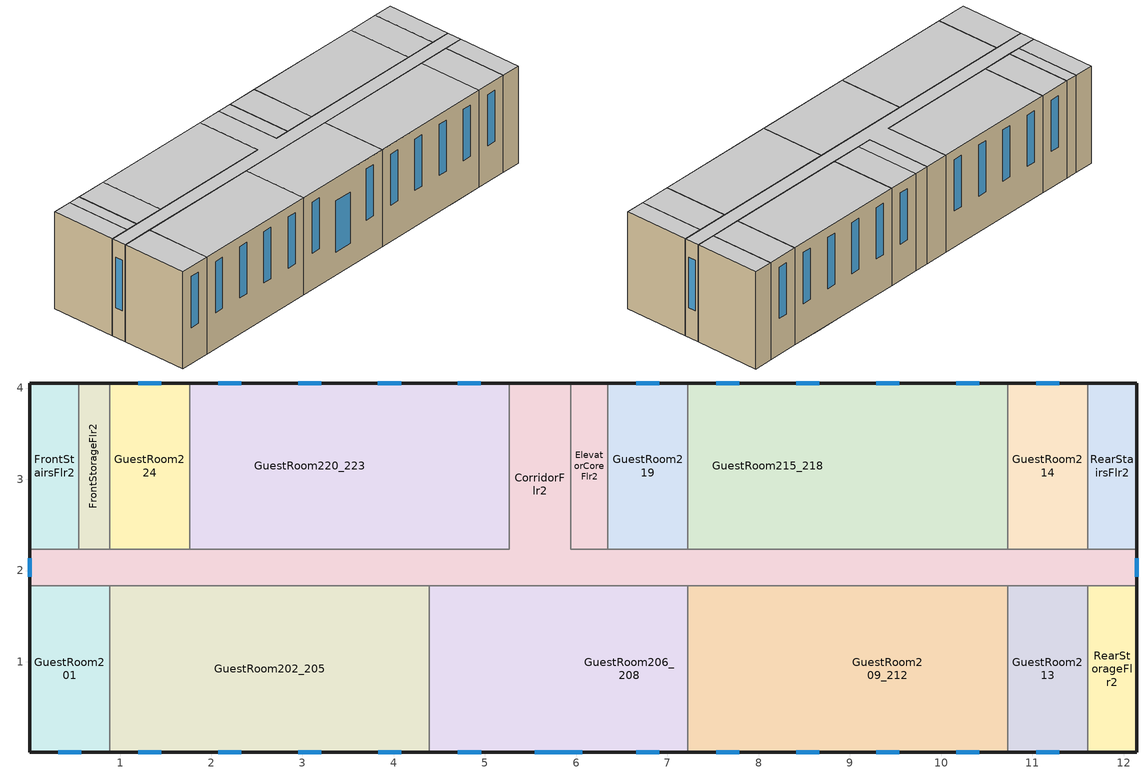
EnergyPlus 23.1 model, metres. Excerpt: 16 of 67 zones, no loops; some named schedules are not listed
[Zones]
RearStairsFlr2
 floor to RearStairsFlr1 (LA_Floor_Construction): 12.14,4.06 12.14,2.24 11.61,2.24 11.61,4.06 z3.35
 wall outside (LA_Wall_Construction): 12.14,2.24 12.14,4.06 11.61,4.06 z3.35:6.1
 wall to GuestRoom214 (LA_Wall_Construction): 11.61,4.06 11.61,2.24 z3.35:6.1
 wall to CorridorFlr2 (LA_Wall_Construction): 11.61,2.24 12.14,2.24 z3.35:6.1
 ceiling to RearStairsFlr3 (LA_Floor_Construction): 12.14,2.24 12.14,4.06 11.61,4.06 11.61,2.24 z6.1
CorridorFlr2
 floor to CorridorFlr1 (LA_Floor_Construction): 12.14,2.24 12.14,1.83 0.01,1.83 0.01,2.24 5.27,2.24 5.27,4.06 5.94,4.06 5.94,2.24 z3.35
 wall outside (LA_Wall_Construction): 12.14,1.83 12.14,2.24 / 5.94,4.06 5.27,4.06 / 0.01,2.24 0.01,1.83 z3.35:6.1
 wall to GuestRoom214 (LA_Wall_Construction): 11.61,2.24 10.73,2.24 z3.35:6.1
 wall to GuestRoom215_218 (LA_Wall_Construction): 10.73,2.24 7.22,2.24 z3.35:6.1
 wall to GuestRoom219 (LA_Wall_Construction): 7.22,2.24 6.35,2.24 z3.35:6.1
 wall to ElevatorCoreFlr2 (LA_Wall_Construction): 6.35,2.24 5.94,2.24 5.94,4.06 z3.35:6.1
 wall to GuestRoom220_223 (LA_Wall_Construction): 5.27,4.06 5.27,2.24 1.76,2.24 z3.35:6.1
 wall to GuestRoom224 (LA_Wall_Construction): 1.76,2.24 0.89,2.24 z3.35:6.1
 wall to FrontStorageFlr2 (LA_Wall_Construction): 0.89,2.24 0.55,2.24 z3.35:6.1
 wall to FrontStairsFlr2 (LA_Wall_Construction): 0.55,2.24 0.01,2.24 z3.35:6.1
 wall to GuestRoom201 (LA_Wall_Construction): 0.01,1.83 0.89,1.83 z3.35:6.1
 wall to GuestRoom202_205 (LA_Wall_Construction): 0.89,1.83 4.39,1.83 z3.35:6.1
 wall to GuestRoom206_208 (LA_Wall_Construction): 4.39,1.83 7.22,1.83 z3.35:6.1
 wall to GuestRoom209_212 (LA_Wall_Construction): 7.22,1.83 10.73,1.83 z3.35:6.1
 wall to GuestRoom213 (LA_Wall_Construction): 10.73,1.83 11.61,1.83 z3.35:6.1
 wall to RearStorageFlr2 (LA_Wall_Construction): 11.61,1.83 12.14,1.83 z3.35:6.1
 window (LA_Window_Construction): 12.14,1.93 12.14,2.14 / 0.01,2.14 0.01,1.93 z4.19:5.61
 ceiling to CorridorFlr3 (LA_Floor_Construction): 12.14,1.83 12.14,2.24 5.94,2.24 5.94,4.06 5.27,4.06 5.27,2.24 0.01,2.24 0.01,1.83 z6.1
GuestRoom206_208
 floor to CorridorFlr1 (LA_Floor_Construction): 5.94,1.83 5.94,0.01 5.27,0.01 5.27,1.83 z3.35
 floor to RestroomFlr1 (LA_Floor_Construction): 5.27,1.83 5.27,0.01 4.39,0.01 4.39,1.83 z3.35
 floor to MeetingRoomFlr1 (LA_Floor_Construction): 7.22,1.83 7.22,0.01 5.94,0.01 5.94,1.83 z3.35
 wall outside (LA_Wall_Construction): 4.39,0.01 7.22,0.01 z3.35:6.1
 wall to GuestRoom202_205 (LA_Wall_Construction): 4.39,1.83 4.39,0.01 z3.35:6.1
 wall to GuestRoom209_212 (LA_Wall_Construction): 7.22,0.01 7.22,1.83 z3.35:6.1
 window (LA_Window_Construction): 4.7,0.01 4.96,0.01 / 6.66,0.01 6.91,0.01 z4.38:5.82; 5.55,0.01 6.07,0.01 z4:5.45
 ceiling to GuestRoom306_308 (LA_Floor_Construction): 7.22,0.01 7.22,1.83 4.39,1.83 4.39,0.01 z6.1
RearStorageFlr2
 floor to RearStorageFlr1 (LA_Floor_Construction): 12.14,1.83 12.14,0.01 11.61,0.01 11.61,1.83 z3.35
 wall outside (LA_Wall_Construction): 11.61,0.01 12.14,0.01 12.14,1.83 z3.35:6.1
 wall to GuestRoom213 (LA_Wall_Construction): 11.61,1.83 11.61,0.01 z3.35:6.1
 ceiling to RearStorageFlr3 (LA_Floor_Construction): 12.14,0.01 12.14,1.83 11.61,1.83 11.61,0.01 z6.1
GuestRoom201
 floor to FrontLoungeFlr1 (LA_Floor_Construction): 0.89,1.83 0.89,0.01 0.01,0.01 0.01,1.83 z3.35
 wall outside (LA_Wall_Construction): 0.01,1.83 0.01,0.01 0.89,0.01 z3.35:6.1
 wall to GuestRoom202_205 (LA_Wall_Construction): 0.89,0.01 0.89,1.83 z3.35:6.1
 window (LA_Window_Construction): 0.32,0.01 0.58,0.01 z4.38:5.82
 ceiling to GuestRoom301 (LA_Floor_Construction): 0.89,0.01 0.89,1.83 0.01,1.83 0.01,0.01 z6.1
GuestRoom202_205
 floor to FrontLoungeFlr1 (LA_Floor_Construction): 4.39,1.83 4.39,0.01 0.89,0.01 0.89,1.83 z3.35
 wall outside (LA_Wall_Construction): 0.89,0.01 4.39,0.01 z3.35:6.1
 window (LA_Window_Construction): 1.2,0.01 1.45,0.01 / 2.08,0.01 2.33,0.01 / 2.95,0.01 3.2,0.01 / 3.83,0.01 4.08,0.01 z4.38:5.82
 ceiling to GuestRoom302_305 (LA_Floor_Construction): 4.39,0.01 4.39,1.83 0.89,1.83 0.89,0.01 z6.1
GuestRoom209_212
 floor to MeetingRoomFlr1 (LA_Floor_Construction): 8.1,1.83 8.1,0.01 7.22,0.01 7.22,1.83 z3.35
 floor to MechanicalRoomFlr1 (LA_Floor_Construction): 8.98,1.83 8.98,0.01 8.1,0.01 8.1,1.83 z3.35
 floor to GuestRoom101 (LA_Floor_Construction): 9.85,1.83 9.85,0.01 8.98,0.01 8.98,1.83 z3.35
 floor to GuestRoom102 (LA_Floor_Construction): 10.73,1.83 10.73,0.01 9.85,0.01 9.85,1.83 z3.35
 wall outside (LA_Wall_Construction): 7.22,0.01 10.73,0.01 z3.35:6.1
 wall to GuestRoom213 (LA_Wall_Construction): 10.73,0.01 10.73,1.83 z3.35:6.1
 window (LA_Window_Construction): 7.54,0.01 7.79,0.01 / 8.41,0.01 8.66,0.01 / 9.29,0.01 9.54,0.01 / 10.16,0.01 10.42,0.01 z4.38:5.82
 ceiling to GuestRoom309_312 (LA_Floor_Construction): 10.73,0.01 10.73,1.83 7.22,1.83 7.22,0.01 z6.1
GuestRoom213
 floor to GuestRoom103 (LA_Floor_Construction): 11.61,1.83 11.61,0.01 10.73,0.01 10.73,1.83 z3.35
 wall outside (LA_Wall_Construction): 10.73,0.01 11.61,0.01 z3.35:6.1
 window (LA_Window_Construction): 11.04,0.01 11.29,0.01 z4.38:5.82
 ceiling to GuestRoom313 (LA_Floor_Construction): 11.61,0.01 11.61,1.83 10.73,1.83 10.73,0.01 z6.1
GuestRoom214
 floor to GuestRoom104 (LA_Floor_Construction): 11.61,4.06 11.61,2.24 10.73,2.24 10.73,4.06 z3.35
 wall outside (LA_Wall_Construction): 11.61,4.06 10.73,4.06 z3.35:6.1
 wall to GuestRoom215_218 (LA_Wall_Construction): 10.73,4.06 10.73,2.24 z3.35:6.1
 window (LA_Window_Construction): 11.29,4.06 11.04,4.06 z4.38:5.82
 ceiling to GuestRoom314 (LA_Floor_Construction): 11.61,2.24 11.61,4.06 10.73,4.06 10.73,2.24 z6.1
GuestRoom215_218
 floor to GuestRoom105 (LA_Floor_Construction): 10.73,4.06 10.73,2.24 9.85,2.24 9.85,4.06 z3.35
 floor to EmployeeLoungeFlr1 (LA_Floor_Construction): 9.85,4.06 9.85,2.24 8.98,2.24 8.98,4.06 z3.35
 floor to LaundryRoomFlr1 (LA_Floor_Construction): 8.98,4.06 8.98,2.24 7.22,2.24 7.22,4.06 z3.35
 wall outside (LA_Wall_Construction): 10.73,4.06 7.22,4.06 z3.35:6.1
 wall to GuestRoom219 (LA_Wall_Construction): 7.22,4.06 7.22,2.24 z3.35:6.1
 window (LA_Window_Construction): 10.42,4.06 10.16,4.06 / 9.54,4.06 9.29,4.06 / 8.66,4.06 8.41,4.06 / 7.79,4.06 7.54,4.06 z4.38:5.82
 ceiling to GuestRoom315_318 (LA_Floor_Construction): 10.73,2.24 10.73,4.06 7.22,4.06 7.22,2.24 z6.1
GuestRoom219
 floor to LaundryRoomFlr1 (LA_Floor_Construction): 7.22,4.06 7.22,2.24 6.35,2.24 6.35,4.06 z3.35
 wall outside (LA_Wall_Construction): 7.22,4.06 6.35,4.06 z3.35:6.1
 wall to ElevatorCoreFlr2 (LA_Wall_Construction): 6.35,4.06 6.35,2.24 z3.35:6.1
 window (LA_Window_Construction): 6.91,4.06 6.66,4.06 z4.38:5.82
 ceiling to GuestRoom319 (LA_Floor_Construction): 7.22,2.24 7.22,4.06 6.35,4.06 6.35,2.24 z6.1
ElevatorCoreFlr2
 floor to ElevatorCoreFlr1 (LA_Floor_Construction): 6.35,4.06 6.35,2.24 5.94,2.24 5.94,4.06 z3.35
 wall outside (LA_Wall_Construction): 6.35,4.06 5.94,4.06 z3.35:6.1
 ceiling to ElevatorCoreFlr3 (LA_Floor_Construction): 6.35,2.24 6.35,4.06 5.94,4.06 5.94,2.24 z6.1
GuestRoom220_223
 floor to ExerciseCenterFlr1 (LA_Floor_Construction): 5.27,4.06 5.27,2.24 4.39,2.24 4.39,4.06 z3.35
 floor to FrontOfficeFlr1 (LA_Floor_Construction): 4.39,4.06 4.39,2.24 1.76,2.24 1.76,4.06 z3.35
 wall outside (LA_Wall_Construction): 5.27,4.06 1.76,4.06 z3.35:6.1
 wall to GuestRoom224 (LA_Wall_Construction): 1.76,4.06 1.76,2.24 z3.35:6.1
 window (LA_Window_Construction): 4.96,4.06 4.7,4.06 / 4.08,4.06 3.83,4.06 / 3.2,4.06 2.95,4.06 / 2.33,4.06 2.08,4.06 z4.38:5.82
 ceiling to GuestRoom320_323 (LA_Floor_Construction): 5.27,2.24 5.27,4.06 1.76,4.06 1.76,2.24 z6.1
GuestRoom224
 floor to FrontOfficeFlr1 (LA_Floor_Construction): 1.76,4.06 1.76,2.24 0.89,2.24 0.89,4.06 z3.35
 wall outside (LA_Wall_Construction): 1.76,4.06 0.89,4.06 z3.35:6.1
 wall to FrontStorageFlr2 (LA_Wall_Construction): 0.89,4.06 0.89,2.24 z3.35:6.1
 window (LA_Window_Construction): 1.45,4.06 1.2,4.06 z4.38:5.82
 ceiling to GuestRoom324 (LA_Floor_Construction): 1.76,2.24 1.76,4.06 0.89,4.06 0.89,2.24 z6.1
FrontStairsFlr2
 floor to FrontStairsFlr1 (LA_Floor_Construction): 0.55,4.06 0.55,2.24 0.01,2.24 0.01,4.06 z3.35
 wall outside (LA_Wall_Construction): 0.55,4.06 0.01,4.06 0.01,2.24 z3.35:6.1
 wall to FrontStorageFlr2 (LA_Wall_Construction): 0.55,2.24 0.55,4.06 z3.35:6.1
 ceiling to FrontStairsFlr3 (LA_Floor_Construction): 0.55,2.24 0.55,4.06 0.01,4.06 0.01,2.24 z6.1
FrontStorageFlr2
 floor to FrontStorageFlr1 (LA_Floor_Construction): 0.89,4.06 0.89,2.24 0.55,2.24 0.55,4.06 z3.35
 wall outside (LA_Wall_Construction): 0.89,4.06 0.55,4.06 z3.35:6.1
 ceiling to FrontStorageFlr3 (LA_Floor_Construction): 0.89,2.24 0.89,4.06 0.55,4.06 0.55,2.24 z6.1
[Building]
HotelSmall: North Axis=180; Terrain=Suburbs; Loads Convergence Tolerance Value=0.04; Temperature Convergence Tolerance Value=0.4; Solar Distribution=FullExterior; Maximum Number of Warmup Days=25; Minimum Number of Warmup Days=6
[Site:Location]
Hudson.River.Reserve: Latitude=42.017; Longitude=-73.917; Time Zone=-5; Elevation=12
[SizingPeriod:DesignDay] Day of Month=21; DryBulb Temperature Range Modifier Type=DefaultMultipliers; Humidity Condition Type=Wetbulb; Barometric Pressure=98769; Rain Indicator=No; Snow Indicator=No; Daylight Saving Time Indicator=No
Name | Month | Day Type | Maximum DryBulb Temperature | Daily DryBulb Temperature Range | Wetbulb or DewPoint at Maximum DryBulb | Wind Speed | Wind Direction | Solar Model Indicator | Sky Clearness | ASHRAE Clear Sky Optical Depth for Beam Irradiance taub | ASHRAE Clear Sky Optical Depth for Diffuse Irradiance taud
Buffalo.Niagara.Intl.AP_NY_USA Ann Htg 99.6% Condns DB | 1 | WinterDesignDay | -16.3 | 0 | -16.3 | 5.1 | 270 | ASHRAEClearSky | 0
Buffalo.Niagara.Intl.AP_NY_USA Ann Clg .4% Condns DB=>MWB | 7 | SummerDesignDay | 30.3 | 9.3 | 21.8 | 5.7 | 240 | ASHRAETau |  | 0.462 | 2.001
[Site:GroundTemperature:FCfactorMethod]
January Ground Temperature=9.7; February Ground Temperature=6; March Ground Temperature=-2.2; April Ground Temperature=-3.4; May Ground Temperature=-4.2; June Ground Temperature=2.7; July Ground Temperature=7.5; August Ground Temperature=13.7; September Ground Temperature=18.6; October Ground Temperature=22; November Ground Temperature=20.7; December Ground Temperature=16.5
[Site:WaterMainsTemperature]
Calculation Method=Correlation; Annual Average Outdoor Air Temperature=8.96667; Maximum Difference In Monthly Average Outdoor Air Temperatures=26.2
[MATERIAL] Roughness=MediumRough; Conductivity=0.12; Density=800; Specific Heat=1000; Thermal Absorptance=0.9; Solar Absorptance=0.7; Visible Absorptance=0.7
Name | Thickness
LA_Wall_Assembly | 0.269663
LA_Floor_Assembly | 0.258621
[WINDOWMATERIAL:SIMPLEGLAZINGSYSTEM]
LA_Window_Material: UFactor=3.09; Solar Heat Gain Coefficient=0.38; Visible Transmittance=0.6
[CONSTRUCTION]
LA_Wall_Construction: LA_Wall_Assembly
LA_Floor_Construction: LA_Floor_Assembly
LA_Window_Construction: LA_Window_Material
[Zone] Type=1; Multiplier=1
RearStairsFlr2; CorridorFlr2; RearStorageFlr2; GuestRoom201; GuestRoom202_205; GuestRoom206_208; GuestRoom209_212; GuestRoom213; GuestRoom214; GuestRoom215_218; ElevatorCoreFlr2; GuestRoom219; GuestRoom220_223; GuestRoom224; FrontStorageFlr2; FrontStairsFlr2
[People] Number of People Calculation Method=People; Fraction Radiant=0.3; Sensible Heat Fraction=autocalculate; Activity Level Schedule=Activity_Sch; Mean Radiant Temperature Calculation Type=ZoneAveraged
Name | Zone or ZoneList or Space or SpaceList | Number of People Schedule | Number of People
CorridorFlr2_People | CorridorFlr2 | AlwaysOff | 0.330163
ElevatorCoreFlr2_People | ElevatorCoreFlr2 | AlwaysOff | 0.0118859
FrontStairsFlr2_People | FrontStairsFlr2 | AlwaysOff | 0.052826
FrontStorageFlr2_People | FrontStorageFlr2 | AlwaysOff | 0.0132065
GuestRoom201_People | GuestRoom201 | AlwaysOff | 0.0733695
GuestRoom202_205_People | GuestRoom202_205 | GuestRoom_Occ_Sch | 0.293478
GuestRoom206_208_People | GuestRoom206_208 | GuestRoom_Occ_Sch | 0.220109
GuestRoom209_212_People | GuestRoom209_212 | GuestRoom_Occ_Sch | 0.293478
GuestRoom213_People | GuestRoom213 | GuestRoom_Occ_Sch | 0.0733695
GuestRoom214_People | GuestRoom214 | GuestRoom_Occ_Sch | 0.0733695
GuestRoom215_218_People | GuestRoom215_218 | AlwaysOff | 0.293478
GuestRoom219_People | GuestRoom219 | GuestRoom_Occ_Sch | 0.0733695
GuestRoom220_223_People | GuestRoom220_223 | GuestRoom_Occ_Sch | 0.293478
GuestRoom224_People | GuestRoom224 | GuestRoom_Occ_Sch | 0.0733695
RearStairsFlr2_People | RearStairsFlr2 | AlwaysOff | 0.052826
RearStorageFlr2_People | RearStorageFlr2 | AlwaysOff | 0.0211304
[Lights] Design Level Calculation Method=Watts/Area; Lighting Level=0; Return Air Fraction=0; Fraction Radiant=0.7; Fraction Visible=0.2; Fraction Replaceable=1; EndUse Subcategory=LightsWired
Name | Zone or ZoneList or Space or SpaceList | Schedule | Watts per Zone Floor Area
CorridorFlr2_Lights | CorridorFlr2 | ltg_sch_corridor | 5.115006
ElevatorCoreFlr2_Lights | ElevatorCoreFlr2 | ltg_sch_elevator | 0
FrontStairsFlr2_Lights | FrontStairsFlr2 | ltg_sch_stair | 4.553127
FrontStorageFlr2_Lights | FrontStorageFlr2 | ltg_sch_storage | 3.458439
GuestRoom201_Lights | GuestRoom201 | alwaysoff | 4.4132
GuestRoom202_205_Lights | GuestRoom202_205 | ltg_sch_guestroom | 4.4132
GuestRoom206_208_Lights | GuestRoom206_208 | ltg_sch_guestroom | 4.4132
GuestRoom209_212_Lights | GuestRoom209_212 | ltg_sch_guestroom | 4.4132
GuestRoom213_Lights | GuestRoom213 | ltg_sch_guestroom | 4.4132
GuestRoom214_Lights | GuestRoom214 | ltg_sch_guestroom | 4.4132
GuestRoom215_218_Lights | GuestRoom215_218 | alwaysoff | 4.4132
GuestRoom219_Lights | GuestRoom219 | ltg_sch_guestroom | 4.4132
GuestRoom220_223_Lights | GuestRoom220_223 | ltg_sch_guestroom | 4.4132
GuestRoom224_Lights | GuestRoom224 | ltg_sch_guestroom | 4.4132
RearStairsFlr2_Lights | RearStairsFlr2 | ltg_sch_stair | 4.553127
RearStorageFlr2_Lights | RearStorageFlr2 | ltg_sch_storage | 3.458439
[ElectricEquipment] Fraction Latent=0; Fraction Radiant=0.5; Fraction Lost=0; EndUse Subcategory=MiscPlug
Name | Zone or ZoneList or Space or SpaceList | Schedule | Design Level Calculation Method | Design Level | Watts per Zone Floor Area
CorridorFlr2_PlugLoad | CorridorFlr2 | AlwaysOff | EquipmentLevel | 0
ElevatorCoreFlr2_PlugLoad | ElevatorCoreFlr2 | AlwaysOff | EquipmentLevel | 0
FrontStairsFlr2_PlugLoad | FrontStairsFlr2 | AlwaysOff | EquipmentLevel | 0
FrontStorageFlr2_PlugLoad | FrontStorageFlr2 | AlwaysOff | EquipmentLevel | 0
GuestRoom201_PlugLoad | GuestRoom201 | AlwaysOff | Watts/Area |  | 11.8935
GuestRoom202_205_PlugLoad | GuestRoom202_205 | Guestroom_Eqp_Sch_Adva | Watts/Area |  | 11.8935
GuestRoom206_208_PlugLoad | GuestRoom206_208 | Guestroom_Eqp_Sch_Adva | Watts/Area |  | 11.8935
GuestRoom209_212_PlugLoad | GuestRoom209_212 | Guestroom_Eqp_Sch_Adva | Watts/Area |  | 11.8935
GuestRoom213_PlugLoad | GuestRoom213 | Guestroom_Eqp_Sch_Adva | Watts/Area |  | 11.8935
GuestRoom214_PlugLoad | GuestRoom214 | Guestroom_Eqp_Sch_Adva | Watts/Area |  | 11.8935
GuestRoom215_218_PlugLoad | GuestRoom215_218 | AlwaysOff | Watts/Area |  | 11.8935
GuestRoom219_PlugLoad | GuestRoom219 | Guestroom_Eqp_Sch_Adva | Watts/Area |  | 11.8935
GuestRoom220_223_PlugLoad | GuestRoom220_223 | Guestroom_Eqp_Sch_Adva | Watts/Area |  | 11.8935
GuestRoom224_PlugLoad | GuestRoom224 | Guestroom_Eqp_Sch_Adva | Watts/Area |  | 11.8935
RearStairsFlr2_PlugLoad | RearStairsFlr2 | AlwaysOff | EquipmentLevel | 0
RearStorageFlr2_PlugLoad | RearStorageFlr2 | AlwaysOff | EquipmentLevel | 0
[ZoneInfiltration:DesignFlowRate] Design Flow Rate Calculation Method=Flow/ExteriorWallArea; Design Flow Rate=0; Flow Rate per Exterior Surface Area=0.000569572; Constant Term Coefficient=0; Temperature Term Coefficient=0; Velocity Term Coefficient=0.224; Velocity Squared Term Coefficient=0
Name | Zone or ZoneList or Space or SpaceList | Schedule
CorridorFlr2_Infiltration | CorridorFlr2 | AlwaysOn
ElevatorCoreFlr2_Infiltration | ElevatorCoreFlr2 | AlwaysOn
FrontStairsFlr2_Infiltration | FrontStairsFlr2 | AlwaysOn
FrontStorageFlr2_Infiltration | FrontStorageFlr2 | AlwaysOn
GuestRoom201_Infiltration | GuestRoom201 | GuestRoom_Infil_Sch
GuestRoom202_205_Infiltration | GuestRoom202_205 | GuestRoom_Infil_Sch
GuestRoom206_208_Infiltration | GuestRoom206_208 | GuestRoom_Infil_Sch
GuestRoom209_212_Infiltration | GuestRoom209_212 | GuestRoom_Infil_Sch
GuestRoom213_Infiltration | GuestRoom213 | GuestRoom_Infil_Sch
GuestRoom214_Infiltration | GuestRoom214 | GuestRoom_Infil_Sch
GuestRoom215_218_Infiltration | GuestRoom215_218 | GuestRoom_Infil_Sch
GuestRoom219_Infiltration | GuestRoom219 | GuestRoom_Infil_Sch
GuestRoom220_223_Infiltration | GuestRoom220_223 | GuestRoom_Infil_Sch
GuestRoom224_Infiltration | GuestRoom224 | GuestRoom_Infil_Sch
RearStairsFlr2_Infiltration | RearStairsFlr2 | AlwaysOn
RearStorageFlr2_Infiltration | RearStorageFlr2 | AlwaysOn
[ZoneVentilation:WindandStackOpenArea] Opening Area=0.0021; Opening Area Fraction Schedule=Sliding_Doors_Ventilation_Availability_SCH; Opening Effectiveness=autocalculate; Height Difference=5.7909; Discharge Coefficient for Opening=autocalculate; Minimum Indoor Temperature=18.89; Maximum Indoor Temperature=25.56; Delta Temperature=-100; Minimum Outdoor Temperature=15.56; Maximum Outdoor Temperature=23.89; Maximum Wind Speed=40
Name | Zone or Space | Effective Angle
GuestRoom202_205 Sliding Door Ventilation | GuestRoom202_205 | 0
GuestRoom206_208 Sliding Door Ventilation | GuestRoom206_208 | 0
GuestRoom209_212 Sliding Door Ventilation | GuestRoom209_212 | 0
GuestRoom213 Sliding Door Ventilation | GuestRoom213 | 0
GuestRoom214 Sliding Door Ventilation | GuestRoom214 | 180
GuestRoom219 Sliding Door Ventilation | GuestRoom219 | 180
GuestRoom220_223 Sliding Door Ventilation | GuestRoom220_223 | 180
GuestRoom224 Sliding Door Ventilation | GuestRoom224 | 180
[Exterior:Lights]
Exterior_Lights: Schedule=Exterior_Lgt_ALWAYS_ON; Design Level=115.486; Control Option=AstronomicalClock; EndUse Subcategory=General
[Sizing:Zone] Zone Cooling Design Supply Air Temperature Input Method=SupplyAirTemperature; Zone Cooling Design Supply Air Temperature=14; Zone Heating Design Supply Air Temperature Input Method=SupplyAirTemperature; Zone Heating Design Supply Air Temperature=50; Zone Cooling Design Supply Air Humidity Ratio=0.008; Zone Heating Design Supply Air Humidity Ratio=0.008; Cooling Design Air Flow Method=DesignDay; Cooling Design Air Flow Rate=0; Cooling Minimum Air Flow Fraction=0; Heating Design Air Flow Method=DesignDay; Heating Design Air Flow Rate=0; Zone Load Sizing Method=Sensible Load Only No Latent Load; Zone Latent Cooling Design Supply Air Humidity Ratio Input Method=HumidityRatioDifference; Zone Cooling Design Supply Air Humidity Ratio Difference=0.005; Zone Latent Heating Design Supply Air Humidity Ratio Input Method=HumidityRatioDifference; Zone Humidification Design Supply Air Humidity Ratio Difference=0.005
Name | Design Specification Outdoor Air Object
GuestRoom201 | SZ DSOA GuestRoom201
GuestRoom202_205 | SZ DSOA GuestRoom202_205
GuestRoom206_208 | SZ DSOA GuestRoom206_208
GuestRoom209_212 | SZ DSOA GuestRoom209_212
GuestRoom213 | SZ DSOA GuestRoom213
GuestRoom214 | SZ DSOA GuestRoom214
GuestRoom215_218 | SZ DSOA GuestRoom215_218
GuestRoom219 | SZ DSOA GuestRoom219
GuestRoom220_223 | SZ DSOA GuestRoom220_223
GuestRoom224 | SZ DSOA GuestRoom224
CorridorFlr2 | SZ DSOA CorridorFlr2
FrontStairsFlr2 | SZ DSOA FrontStairsFlr2
RearStairsFlr2 | SZ DSOA RearStairsFlr2
[ZoneControl:Thermostat]
Name | Zone or ZoneList | Control Type Schedule | Control 1
GuestRoom201 Thermostat | GuestRoom201 | COMPACT HVAC-ALWAYS 4 | VacGuestRoom Thermostat Dual SP Control
GuestRoom202_205 Thermostat | GuestRoom202_205 | COMPACT HVAC-ALWAYS 4 | N OccGuestRoom Thermostat Dual SP Control
GuestRoom206_208 Thermostat | GuestRoom206_208 | COMPACT HVAC-ALWAYS 4 | N OccGuestRoom Thermostat Dual SP Control
GuestRoom209_212 Thermostat | GuestRoom209_212 | COMPACT HVAC-ALWAYS 4 | N OccGuestRoom Thermostat Dual SP Control
GuestRoom213 Thermostat | GuestRoom213 | COMPACT HVAC-ALWAYS 4 | N OccGuestRoom Thermostat Dual SP Control
GuestRoom214 Thermostat | GuestRoom214 | COMPACT HVAC-ALWAYS 4 | S OccGuestRoom Thermostat Dual SP Control
GuestRoom215_218 Thermostat | GuestRoom215_218 | COMPACT HVAC-ALWAYS 4 | VacGuestRoom Thermostat Dual SP Control
GuestRoom219 Thermostat | GuestRoom219 | COMPACT HVAC-ALWAYS 4 | S OccGuestRoom Thermostat Dual SP Control
GuestRoom220_223 Thermostat | GuestRoom220_223 | COMPACT HVAC-ALWAYS 4 | S OccGuestRoom Thermostat Dual SP Control
GuestRoom224 Thermostat | GuestRoom224 | COMPACT HVAC-ALWAYS 4 | S OccGuestRoom Thermostat Dual SP Control
CorridorFlr2 Thermostat | CorridorFlr2 | COMPACT HVAC-ALWAYS 4 | CommonArea Thermostat Dual SP Control
FrontStairsFlr2 Thermostat | FrontStairsFlr2 | COMPACT HVAC-ALWAYS 1 | SemiHeated_HtgSP
RearStairsFlr2 Thermostat | RearStairsFlr2 | COMPACT HVAC-ALWAYS 1 | SemiHeated_HtgSP
[Zone equipment]
GuestRoom201: 201 PTAC
GuestRoom202_205: 202_205 PTAC
GuestRoom206_208: 206_208 PTAC
GuestRoom209_212: 209_212 PTAC
GuestRoom213: 213 PTAC
GuestRoom214: 214 PTAC
GuestRoom215_218: 215_218 PTAC
GuestRoom219: 219 PTAC
GuestRoom220_223: 220_223 PTAC
GuestRoom224: 224 PTAC
CorridorFlr2: CorridorFlr2 PTAC
FrontStairsFlr2: FrontStairsFlr2 Unit Heater
RearStairsFlr2: RearStairsFlr2 Unit Heater
[Coil:Heating:Electric] Availability Schedule=COMPACT HVAC-ALWAYS 1; Efficiency=1; Nominal Capacity=autosize
324 PTAC Heating Coil; 401 PTAC Heating Coil; 402_405 PTAC Heating Coil; 406_408 PTAC Heating Coil; 409_412 PTAC Heating Coil; 413 PTAC Heating Coil; 414 PTAC Heating Coil; 415_418 PTAC Heating Coil; 419 PTAC Heating Coil; 420_423 PTAC Heating Coil; 424 PTAC Heating Coil; CorridorFlr1 PTAC Heating Coil
